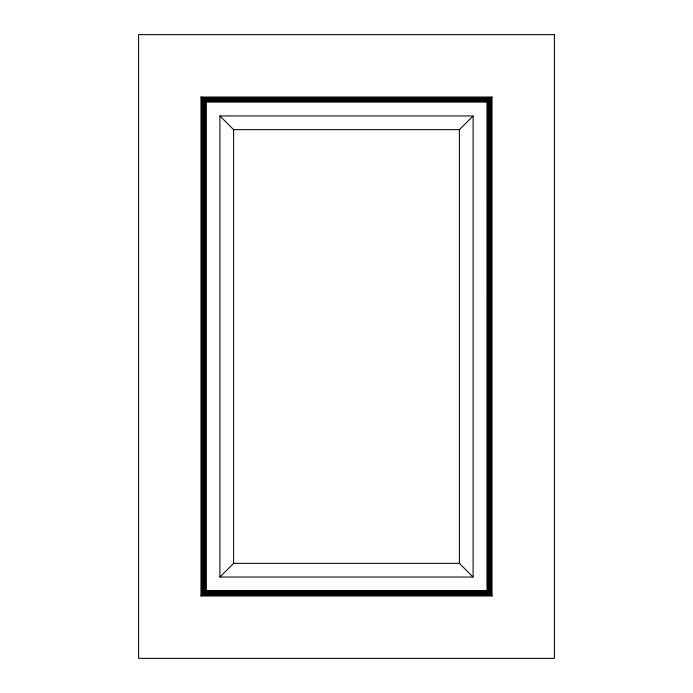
<?xml version="1.0" encoding="UTF-8"?>
<svg xmlns="http://www.w3.org/2000/svg" width="693" height="693" viewBox="0 0 693 693"><rect width="100%" height="100%" fill="white"/><g stroke="black" fill="none" stroke-linecap="round" stroke-linejoin="round"><path stroke-width="1.04" d="M473.094 577.044L459.39 563.34L459.39 129.66L473.094 115.956L219.906 115.956L219.906 577.044L473.094 577.044L473.094 115.956M492.03 595.98L487.162 591.112L487.179 101.871L492.03 97.02L200.97 97.02L200.97 595.98L492.03 595.98L492.03 97.02M200.97 595.98L205.838 591.112L205.838 101.888L200.97 97.02M219.906 577.044L233.61 563.34L233.61 129.66L219.906 115.956M487.179 101.871L205.821 101.871L205.821 591.129L487.179 591.129L205.838 591.112M233.61 129.66L459.39 129.66M233.61 563.34L459.39 563.34M554.4 34.65L138.6 34.65L138.6 658.35L554.4 658.35L554.4 34.65M491.311 97.739L201.689 97.739L201.689 595.261L491.311 595.261L491.311 97.739M490.627 98.423L202.373 98.423L202.373 594.577L490.627 594.577L490.627 98.423M489.968 99.082L203.032 99.082L203.032 593.918L489.968 593.918L489.968 99.082M489.353 99.697L203.647 99.697L203.647 593.303L489.353 593.303L489.353 99.697M488.808 100.242L204.192 100.242L204.192 592.758L488.808 592.758L488.808 100.242M488.314 100.736L204.686 100.736L204.686 592.264L488.314 592.264L488.314 100.736M487.907 101.143L205.093 101.143L205.093 591.857L487.907 591.857L487.907 101.143M487.577 101.473L205.423 101.473L205.423 591.527L487.577 591.527L487.577 101.473M487.335 101.715L205.665 101.715L205.665 591.285L487.335 591.285L487.335 101.715"/></g></svg>
